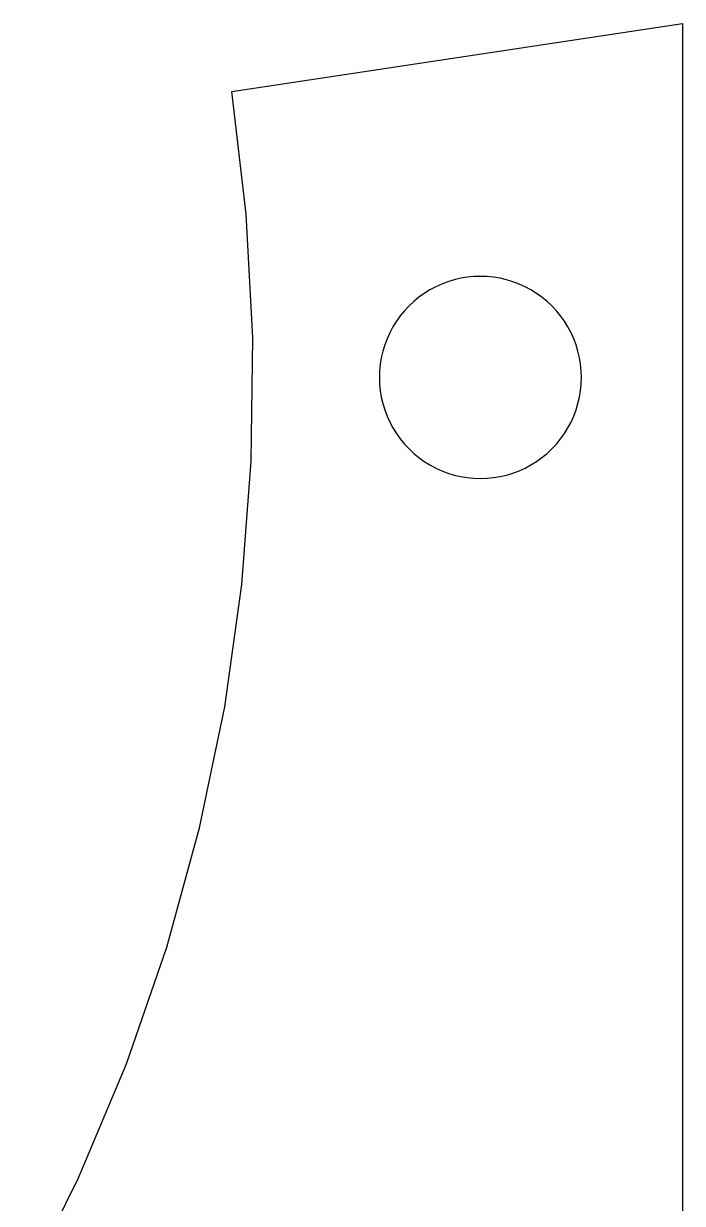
# Model space of a CAD drawing. Extents: x -403 to 403, y -278 to 278.
# Drawn here: x -164.86 to -151.82, y -0.08 to 23.27 of the extents above; entities that cross this region are included whole.
import ezdxf

# ---------------------------------------------------------------- set-up
doc = ezdxf.new("R2010")
doc.units = 0
doc.layers.get('0').update_dxf_attribs({"linetype": 'CONTINUOUS'})

msp = doc.modelspace()

# ---------------------------------------------------------------- linework, layer by layer
for p, q in [((-160.739, 21.922), (-151.816, 23.265)), ((-151.816, 23.265), (-151.816, -10.961)), ((-160.453, 19.494), (-160.739, 21.922)), ((-160.324, 17.052), (-160.453, 19.494)), ((-156.206, 18.227), (-156.334, 18.197)), ((-156.077, 18.248), (-156.206, 18.227)), ((-155.947, 18.261), (-156.077, 18.248)), ((-155.816, 18.265), (-155.947, 18.261)), ((-155.685, 18.261), (-155.816, 18.265)), ((-155.555, 18.248), (-155.685, 18.261)), ((-155.426, 18.227), (-155.555, 18.248)), ((-155.298, 18.197), (-155.426, 18.227)), ((-156.816, 17.997), (-156.927, 17.928)), ((-156.701, 18.059), (-156.816, 17.997)), ((-156.581, 18.113), (-156.701, 18.059)), ((-156.459, 18.159), (-156.581, 18.113)), ((-156.334, 18.197), (-156.459, 18.159)), ((-155.173, 18.159), (-155.298, 18.197)), ((-155.051, 18.113), (-155.173, 18.159)), ((-154.931, 18.059), (-155.051, 18.113)), ((-154.816, 17.997), (-154.931, 18.059)), ((-154.705, 17.928), (-154.816, 17.997)), ((-157.135, 17.769), (-157.23, 17.68)), ((-157.034, 17.852), (-157.135, 17.769)), ((-156.927, 17.928), (-157.034, 17.852)), ((-154.598, 17.852), (-154.705, 17.928)), ((-154.497, 17.769), (-154.598, 17.852)), ((-154.402, 17.68), (-154.497, 17.769)), ((-157.32, 17.584), (-157.403, 17.483)), ((-157.23, 17.68), (-157.32, 17.584)), ((-154.312, 17.584), (-154.402, 17.68)), ((-154.229, 17.483), (-154.312, 17.584)), ((-157.479, 17.377), (-157.548, 17.265)), ((-157.403, 17.483), (-157.479, 17.377)), ((-154.153, 17.377), (-154.229, 17.483)), ((-154.084, 17.265), (-154.153, 17.377)), ((-160.352, 14.607), (-160.324, 17.052)), ((-157.61, 17.15), (-157.664, 17.031)), ((-157.548, 17.265), (-157.61, 17.15)), ((-154.022, 17.15), (-154.084, 17.265)), ((-153.968, 17.031), (-154.022, 17.15)), ((-157.71, 16.908), (-157.748, 16.783)), ((-157.664, 17.031), (-157.71, 16.908)), ((-153.922, 16.908), (-153.968, 17.031)), ((-153.884, 16.783), (-153.922, 16.908)), ((-157.778, 16.656), (-157.799, 16.526)), ((-157.748, 16.783), (-157.778, 16.656)), ((-153.854, 16.656), (-153.884, 16.783)), ((-153.833, 16.526), (-153.854, 16.656)), ((-157.812, 16.396), (-157.816, 16.265)), ((-157.799, 16.526), (-157.812, 16.396)), ((-153.82, 16.396), (-153.833, 16.526)), ((-153.816, 16.265), (-153.82, 16.396)), ((-157.816, 16.265), (-157.812, 16.135)), ((-157.812, 16.135), (-157.799, 16.004)), ((-153.833, 16.004), (-153.82, 16.135)), ((-153.82, 16.135), (-153.816, 16.265)), ((-157.799, 16.004), (-157.778, 15.875)), ((-157.778, 15.875), (-157.748, 15.748)), ((-153.884, 15.748), (-153.854, 15.875)), ((-153.854, 15.875), (-153.833, 16.004)), ((-157.748, 15.748), (-157.71, 15.623)), ((-153.922, 15.623), (-153.884, 15.748)), ((-157.71, 15.623), (-157.664, 15.5)), ((-157.664, 15.5), (-157.61, 15.381)), ((-154.022, 15.381), (-153.968, 15.5)), ((-153.968, 15.5), (-153.922, 15.623)), ((-157.61, 15.381), (-157.548, 15.265)), ((-157.548, 15.265), (-157.479, 15.154)), ((-154.153, 15.154), (-154.084, 15.265)), ((-154.084, 15.265), (-154.022, 15.381)), ((-157.479, 15.154), (-157.403, 15.048)), ((-157.403, 15.048), (-157.32, 14.947)), ((-157.32, 14.947), (-157.23, 14.851)), ((-154.402, 14.851), (-154.312, 14.947)), ((-154.312, 14.947), (-154.229, 15.048)), ((-154.229, 15.048), (-154.153, 15.154)), ((-157.23, 14.851), (-157.135, 14.762)), ((-157.135, 14.762), (-157.034, 14.679)), ((-154.598, 14.679), (-154.497, 14.762)), ((-154.497, 14.762), (-154.402, 14.851)), ((-160.537, 12.169), (-160.352, 14.607)), ((-157.034, 14.679), (-156.927, 14.603)), ((-156.927, 14.603), (-156.816, 14.533)), ((-156.816, 14.533), (-156.701, 14.472)), ((-156.701, 14.472), (-156.581, 14.418)), ((-155.051, 14.418), (-154.931, 14.472)), ((-154.931, 14.472), (-154.816, 14.533)), ((-154.816, 14.533), (-154.705, 14.603)), ((-154.705, 14.603), (-154.598, 14.679)), ((-156.581, 14.418), (-156.459, 14.372)), ((-156.459, 14.372), (-156.334, 14.334)), ((-156.334, 14.334), (-156.206, 14.304)), ((-156.206, 14.304), (-156.077, 14.283)), ((-156.077, 14.283), (-155.947, 14.27)), ((-155.947, 14.27), (-155.816, 14.265)), ((-155.816, 14.265), (-155.685, 14.27)), ((-155.685, 14.27), (-155.555, 14.283)), ((-155.555, 14.283), (-155.426, 14.304)), ((-155.426, 14.304), (-155.298, 14.334)), ((-155.298, 14.334), (-155.173, 14.372)), ((-155.173, 14.372), (-155.051, 14.418)), ((-160.879, 9.748), (-160.537, 12.169)), ((-161.376, 7.354), (-160.879, 9.748)), ((-162.025, 4.997), (-161.376, 7.354)), ((-162.825, 2.686), (-162.025, 4.997)), ((-163.772, 0.432), (-162.825, 2.686)), ((-164.862, -1.757), (-163.772, 0.432))]:
    msp.add_line(p, q)

doc.saveas('drawing.dxf')
